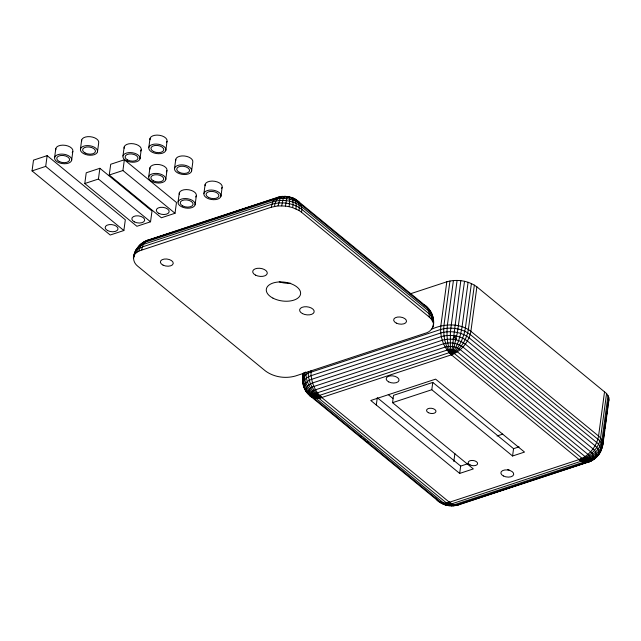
<?xml version="1.0" encoding="UTF-8"?>
<svg xmlns="http://www.w3.org/2000/svg" width="641" height="641" viewBox="0 0 641 641"><rect width="100%" height="100%" fill="white"/><g stroke="black" fill="none" stroke-linecap="round" stroke-linejoin="round"><path stroke-width="0.96" d="M433.412 323.08L431.185 318.922L429.182 316.983L301.502 212.243L298.986 210.472L292.705 207.652C292.897 204.359 293.826 200.385 291.607 197.58L285.165 196.314L277.922 197.268L148.255 239.966C138.152 242.691 127.479 257.962 137.711 266.183L265.39 370.923C273.851 377.204 285.429 378.863 295.485 375.987L425.151 333.288C439.229 329.706 433.821 309.435 423.477 304.611M433.564 325.171C433.781 320.228 433.156 314.435 428.981 311.197L301.302 206.458C293.354 200.553 282.473 198.99 273.026 201.691L143.36 244.389C137.919 245.815 133.777 251.424 134.233 256.977M433.068 327.174C434.326 320.043 432.627 312.007 426.914 307.103M432.611 320.981L432.715 317.888L429.342 313.962L301.663 209.214C293.338 203.029 281.936 201.394 272.032 204.223L142.366 246.921L137.39 249.453L135.684 251.104L133.328 257.994M305.501 372.044L304.339 373.166C303.185 384.143 311.67 394.191 321.734 397.524L449.413 502.264L454.012 504.836L458.355 504.94L588.021 462.241C596.987 459.813 607.988 446.785 597.885 439.229L470.206 334.49C461.873 328.304 450.471 326.67 440.567 329.498L310.901 372.197C293.69 376.251 307.536 404.078 321.734 397.524L451.4 354.826C461.36 351.108 469.06 341.757 470.887 331.293L476.888 286.864C468.435 280.582 456.857 278.923 446.801 281.8L409.887 293.955M431.185 318.922C431.497 315.38 431.233 311.061 428.108 308.778L300.429 204.038C293.105 198.598 283.074 197.164 274.372 199.647L144.706 242.346C140.018 243.444 137.262 247.899 136.701 252.442L134.963 254.116M306.037 372.293C305.3 382.877 312.343 393.061 321.734 397.524C307.8 401.21 299.892 384.584 303.241 373.094M301.502 212.243C303.193 204.968 297.432 198.774 290.669 197.244M429.182 316.983L428.981 311.197L426.746 306.783L297.264 200.529L295.805 199.872M308.273 371.684C307.872 381.804 313.265 392.004 321.734 397.524C316.366 397.917 310.637 396.426 306.903 392.372L304.507 388.15L303.177 383.326C303.666 379.28 307.544 376.884 311.085 375.69L440.752 332.991C450.198 330.291 461.079 331.854 469.028 337.759L596.707 442.498C606.875 449.982 594.56 461.496 585.914 462.506L456.248 505.204L451.112 505.893L449.926 504.082L449.413 502.264L579.079 459.565C589.512 457.289 598.734 448.66 600.561 437.971L606.57 393.55L476.888 286.864M298.986 210.472C300.084 205.232 297.969 199.167 292.328 197.877L299.067 202.043M311.013 370.562C310.54 380.45 314.306 390.826 321.734 397.524C315.973 397.348 310.132 395.176 306.286 390.762C305.437 386.803 309.258 383.943 312.616 382.933L442.282 340.235C449.982 338.039 458.852 339.305 465.334 344.121L593.013 448.86C595.818 450.903 597.668 455.142 595.12 458.107C590.361 461.127 584.328 461.24 579.079 459.565L451.4 354.826C443.58 347.751 439.798 336.637 440.792 326.221L446.801 281.8M296.022 208.926L296.15 203.341L294.868 199.503C288.979 196.995 282.192 196.306 276.023 198.157L146.356 240.856C141.909 242.106 139.57 246.729 138.985 251.008L136.701 252.442M292.705 207.652L289.139 206.69L289.716 199.231L289.315 196.955L288.322 197.204M32.05 170.891L33.5 160.138L47.154 155.643L125.324 219.775L123.865 230.52L110.22 235.015L32.05 170.891L45.695 166.396L123.865 230.52M45.695 166.396L47.154 155.643M54.605 157.486L55.815 148.528M71.624 160.354A8.637 4.735 7.7 0 0 59.845 154.209A8.637 4.735 7.7 0 0 57.874 162.197A8.637 4.735 7.7 0 0 71.624 160.354L72.834 151.396M80.454 148.984L81.663 140.026M84.78 183.534L86.231 172.79L99.884 168.295L151.997 211.041L150.539 221.794L136.894 226.289L84.78 183.534L98.426 179.039L150.539 221.794M97.472 151.853A8.637 4.735 7.7 0 0 85.694 145.707A8.637 4.735 7.7 0 0 83.723 153.696A8.637 4.735 7.7 0 0 97.472 151.853L98.69 142.895A8.637 4.735 7.7 0 0 90.197 136.701A8.637 4.735 7.7 0 0 81.663 141.268M98.426 179.039L99.884 168.295M109.258 175.017L110.717 164.264L124.362 159.769L176.475 202.524L175.025 213.269L161.372 217.764L109.258 175.017L122.912 170.522L175.025 213.269M122.968 155.963L124.178 147.005M122.912 170.522L124.362 159.769M139.986 158.832A8.637 4.735 7.7 0 0 128.208 152.686A8.637 4.735 7.7 0 0 126.237 160.675A8.637 4.735 7.7 0 0 139.986 158.832L141.196 149.874M148.808 147.454L150.018 138.496M148.72 176.772L149.93 167.814M165.827 150.323A8.637 4.735 7.7 0 0 154.048 144.177A8.637 4.735 7.7 0 0 152.069 152.165A8.637 4.735 7.7 0 0 165.827 150.323L167.037 141.365M165.739 179.632A8.637 4.735 7.7 0 0 153.96 173.495A8.637 4.735 7.7 0 0 151.989 181.475A8.637 4.735 7.7 0 0 165.739 179.632L166.948 170.682M174.56 168.263L175.77 159.305M178.078 201.939L179.288 192.981M191.579 171.123A8.637 4.735 7.7 0 0 179.8 164.985A8.637 4.735 7.7 0 0 177.829 172.974A8.637 4.735 7.7 0 0 191.579 171.123L192.789 162.173A8.637 4.735 7.7 0 0 184.304 155.979A8.637 4.735 7.7 0 0 175.762 160.546M195.104 204.808A8.637 4.735 7.7 0 0 183.326 198.662A8.637 4.735 7.7 0 0 181.347 206.65A8.637 4.735 7.7 0 0 195.104 204.808L196.314 195.85M203.918 193.43L205.128 184.472M220.937 196.298A8.637 4.735 7.7 0 0 209.166 190.153A8.637 4.735 7.7 0 0 207.187 198.141A8.637 4.735 7.7 0 0 220.937 196.298L222.155 187.34M303.473 373.062C300.909 384.656 310.821 395.353 321.734 397.524C314.675 396.643 307.776 392.749 304.371 386.347C304.828 382.613 308.401 380.409 311.662 379.312L441.328 336.613C450.03 334.121 460.062 335.564 467.385 341.004L595.064 445.743C597.62 447.795 599.784 451.24 598.43 454.573C593.486 459.637 585.818 461.015 579.079 459.565C589.039 455.847 596.739 446.497 598.558 436.032L604.567 391.603M303.265 376.171L303.53 374.192M376.299 405.016L377.293 397.684L460.671 466.087L467.946 463.691M392.548 402.66L431.794 389.736L512.568 455.999L524.514 452.073L435.616 379.143L370.778 400.489L459.677 473.419L473.33 468.924L392.548 402.66L393.542 395.329L432.787 382.405L513.561 448.676L519.074 446.857M431.794 389.736L432.787 382.405M449.958 280.982L443.957 325.412C442.979 335.604 445.118 346.557 451.4 354.826C460.494 349.585 466.568 339.754 468.363 329.522L474.364 285.093M453.419 280.518L447.418 324.947C446.4 334.979 447.146 345.563 451.4 354.826C459.164 348.031 463.651 338.007 465.398 327.976L471.407 283.546M457.073 280.421L450.407 331.701L450.351 346.388L451.4 354.826C457.313 346.589 460.43 336.613 462.081 326.702L468.09 282.272M460.815 280.686L451.4 354.826L454.068 346.837L457.402 332.535L464.525 281.311M456.352 338.977L454.814 337.711L455.078 335.748M453.828 461.496L454.886 453.636M459.677 473.419L460.671 466.087M512.568 455.999L513.561 448.676M606.57 393.55L607.997 395.601L601.987 440.022C600.168 450.879 589.672 458.619 579.079 459.565C583.062 463.523 589.367 463.026 593.326 459.413M607.997 395.601L608.798 397.7L602.788 442.13C601.034 453.059 589.568 459.845 579.079 459.565L584.624 461.752L587.3 461.937C590.69 460.743 590.914 456.168 587.933 454.357L460.254 349.617C456.023 346.477 450.238 345.643 445.207 347.077L315.54 389.776C311.51 390.377 309.771 395.665 313.529 397.933L441.208 502.672L443.949 504.331L445.599 504.243L449.413 502.264C451.881 505.901 456.729 506.43 460.254 504.05L589.92 461.352L591.018 460.358M601.691 447.474L602.444 446.224L603.245 440.303M603.518 438.332L603.918 435.367M604.183 433.388L604.583 430.432M604.848 428.452L606.45 416.61M606.715 414.631L607.115 411.674M607.388 409.695L607.788 406.739M608.053 404.759L608.453 401.803M608.798 397.7L608.95 399.792L602.941 444.213C601.987 450.006 598.918 455.663 593.967 458.876M138.985 251.008L271.415 207.171L278.034 205.897L285.429 206.065L287.032 196.45L287.056 196.995M281.687 205.793L283.274 198.454L284.532 196.386L285.165 196.314M278.034 205.897L280.101 198.542L282.176 196.45L286.936 196.555L291.607 197.58M274.572 206.362C274.941 201.554 277.673 195.705 283.338 196.362M141.749 249.87C142.254 245.263 145.034 239.646 150.363 239.702M271.415 207.171C271.744 201.595 275.782 196.547 281.607 196.595M601.13 448.852L600.593 451.112L599.455 452.209M135.451 252.025L135.924 250.134L137.366 248.267M608.621 401.13L608.95 399.792M602.444 446.224C604.006 442.378 601.514 438.396 598.558 436.032L470.887 331.293C459.549 322.687 443.74 323.609 431.329 329.338M134.081 254.926L134.762 253.475M602.195 447.29C598.806 456.392 588.262 460.735 579.079 459.565L585.409 461.264L591.266 460.591C594.584 458.443 593.606 453.708 590.609 451.761L462.93 347.021C457.498 342.983 450.054 341.917 443.588 343.76L313.922 386.459C308.738 387.236 306.51 394.031 311.334 396.947M137.847 247.642C139.458 244.95 142.158 242.875 145.01 241.617M304.339 373.166C302.055 376.323 302.4 380.826 303.554 384.32M452.386 505.108L451.112 505.893M138.456 247.114L140.283 245.543M596.226 456.304L597.66 455.406M457.834 504.675L456.32 505.469L452.939 505.845L450.559 504.066L449.413 502.264L443.724 503.105L439.013 501.687L309.531 395.425M151.308 239.389L171.179 232.843M180.65 229.726L274.348 198.878M452.915 338.336L454.814 337.711M497.063 435.992L502.736 434.125M458.644 504.467L460.254 504.05M146.477 240.704L148.143 240.415M454.092 505.765L449.245 505.765L444.67 504.635L449.245 505.765L449.413 502.264C444.63 505.372 438.372 502.985 435.848 498.169M285.429 206.065L289.139 206.69M443.949 504.331L440.631 502.824L437.202 500.164M439.141 501.526L443.949 503.682M424.574 305.669L426.233 306.518L424.943 305.268M293.81 198.654L295.068 199.535M388.278 394.624L392.909 398.43M360.01 435.96L361.564 437.234M363.88 439.133L365.426 440.407M366.981 441.673L368.527 442.947M308.169 393.43L306.43 391.747L305.749 390.048M441.409 502.712L442.538 503.818L445.607 504.972L448.011 503.762L449.413 502.264L447.386 505.453L446.681 504.427M305.412 389.191L304.074 387.26L303.73 385.297M429.374 309.843L431.77 314.058L431.906 315.869M55.807 149.77A8.637 4.735 7.7 0 1 65.462 145.355A8.637 4.735 7.7 0 1 72.249 152.542M179.288 194.223A8.637 4.735 7.7 0 1 188.943 189.8A8.637 4.735 7.7 0 1 195.729 196.995M205.128 185.714A8.637 4.735 7.7 0 1 214.783 181.291A8.637 4.735 7.7 0 1 221.57 188.486M149.922 169.056A8.637 4.735 7.7 0 1 159.585 164.633A8.637 4.735 7.7 0 1 166.364 171.82M124.17 148.247A8.637 4.735 7.7 0 1 133.825 143.824A8.637 4.735 7.7 0 1 140.611 151.02M150.01 139.738A8.637 4.735 7.7 0 1 159.665 135.315A8.637 4.735 7.7 0 1 166.452 142.51M509.114 469.789A6.482 3.55 7.7 0 1 507.432 469.629M290.71 283.258A17.283 9.463 7.7 0 1 279.26 281.832M314.715 394.88L314.875 396.995L316.045 398.365L443.724 503.105L447.947 505.004L454.012 504.836L583.679 462.137C586.443 461.728 587.629 458.115 585.057 456.56L457.378 351.821L453.155 349.922L447.089 350.09L317.423 392.789L314.715 394.88M318.128 396.459L318.809 398.229L446.489 502.969L448.636 503.93L451.713 503.85L581.379 461.151L582.837 459.741L582.076 458.315L454.397 353.576L452.25 352.614L449.173 352.694L319.506 395.393L318.128 396.459M134.33 221.874A6.482 3.55 7.7 0 0 144.642 220.496A6.482 3.55 7.7 0 0 135.812 215.881A6.482 3.55 7.7 0 0 134.33 221.874M107.656 230.608A6.482 3.55 7.7 0 0 117.968 229.222A6.482 3.55 7.7 0 0 109.138 224.614A6.482 3.55 7.7 0 0 107.656 230.608M59.244 161.508A6.482 3.55 7.7 0 0 69.565 160.13A6.482 3.55 7.7 0 0 60.727 155.515A6.482 3.55 7.7 0 0 59.244 161.508M85.093 153.007A6.482 3.55 7.7 0 0 95.413 151.629A6.482 3.55 7.7 0 0 86.575 147.021A6.482 3.55 7.7 0 0 85.093 153.007M182.725 205.961A6.482 3.55 7.7 0 0 193.037 204.575A6.482 3.55 7.7 0 0 184.199 199.968A6.482 3.55 7.7 0 0 182.725 205.961M208.565 197.452A6.482 3.55 7.7 0 0 218.877 196.066A6.482 3.55 7.7 0 0 210.04 191.459A6.482 3.55 7.7 0 0 208.565 197.452M153.359 180.794A6.482 3.55 7.7 0 0 163.679 179.408A6.482 3.55 7.7 0 0 154.842 174.801A6.482 3.55 7.7 0 0 153.359 180.794M179.2 172.285A6.482 3.55 7.7 0 0 189.52 170.899A6.482 3.55 7.7 0 0 180.682 166.291A6.482 3.55 7.7 0 0 179.2 172.285M127.607 159.986A6.482 3.55 7.7 0 0 137.927 158.607A6.482 3.55 7.7 0 0 129.089 153.992A6.482 3.55 7.7 0 0 127.607 159.986M153.447 151.476A6.482 3.55 7.7 0 0 163.759 150.098A6.482 3.55 7.7 0 0 154.93 145.483A6.482 3.55 7.7 0 0 153.447 151.476M158.808 213.357A6.482 3.55 7.7 0 0 169.128 211.971A6.482 3.55 7.7 0 0 160.29 207.364A6.482 3.55 7.7 0 0 158.808 213.357M388.678 381.876A6.482 3.55 7.7 0 0 398.99 380.49A6.482 3.55 7.7 0 0 390.161 375.882A6.482 3.55 7.7 0 0 388.678 381.876M503.361 475.959A6.482 3.55 7.7 0 0 513.681 474.572A6.482 3.55 7.7 0 0 504.844 469.965A6.482 3.55 7.7 0 0 503.361 475.959M470.013 464.877A4.751 2.604 7.7 0 0 477.577 463.868A4.751 2.604 7.7 0 0 471.095 460.486A4.751 2.604 7.7 0 0 470.013 464.877M428.38 412.684A4.751 2.604 7.7 0 0 435.944 411.666A4.751 2.604 7.7 0 0 429.47 408.293A4.751 2.604 7.7 0 0 428.38 412.684M272.962 298.137A17.283 9.463 7.7 0 0 300.469 294.451A17.283 9.463 7.7 0 0 276.912 282.16A17.283 9.463 7.7 0 0 272.962 298.137M255.543 275.125A7.347 4.022 7.7 0 0 267.233 273.563A7.347 4.022 7.7 0 0 257.217 268.339A7.347 4.022 7.7 0 0 255.543 275.125M302.44 313.601A7.347 4.022 7.7 0 0 314.13 312.039A7.347 4.022 7.7 0 0 304.122 306.815A7.347 4.022 7.7 0 0 302.44 313.601M163.062 265.142A6.482 3.55 7.7 0 0 173.222 263.539A6.482 3.55 7.7 0 0 164.152 259.084A6.482 3.55 7.7 0 0 163.062 265.142M396.322 323.12A6.482 3.55 7.7 0 0 406.49 321.534A6.482 3.55 7.7 0 0 397.436 317.071A6.482 3.55 7.7 0 0 396.322 323.12"/></g></svg>
